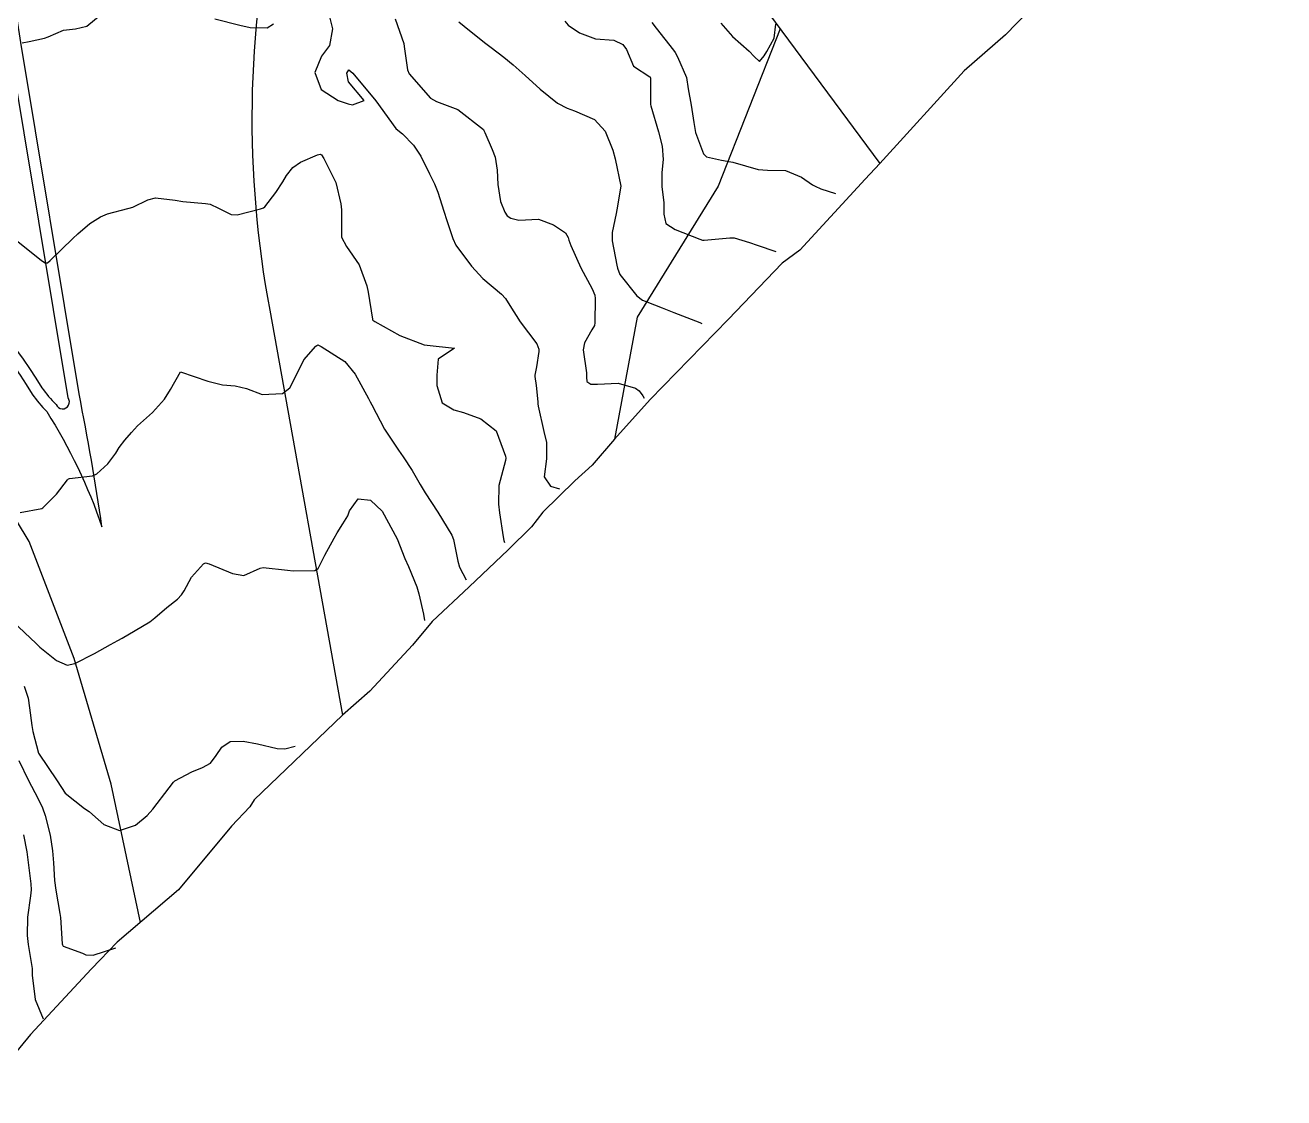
# Model space of a CAD drawing. Header units: metres. Extents: x 318500 to 325275, y 7408834 to 7428799.
# Drawn here: x 320591.9 to 320683.9, y 7414304.4 to 7414382.8 of the extents above; entities that cross this region are included whole.
import ezdxf

# ---------------------------------------------------------------- set-up
doc = ezdxf.new("R2010")
doc.units = ezdxf.units.M
doc.header["$MEASUREMENT"] = 0
for name, color, linetype in [('Area', 45, 'Continuous'), ('Canteiro', 45, 'Continuous'), ('Curvas de Nivel 1m', 11, 'Continuous'), ('Curvas de Nivel 5m', 15, 'Continuous'), ('Vias Primárias', 230, 'Continuous'), ('Vias Secundárias', 230, 'Continuous')]:
    doc.layers.add(name, color=color, linetype=linetype)

msp = doc.modelspace()

# ---------------------------------------------------------------- linework, layer by layer
at = {"layer": 'Area'}
msp.add_lwpolyline([(320665.203, 7414383.836), (320663.562, 7414382.12), (320660.544, 7414379.51), (320654.362, 7414372.729), (320653.291, 7414371.589), (320648.521, 7414366.389), (320647.225, 7414365.441), (320643.287, 7414361.321), (320637.579, 7414355.464), (320634.972, 7414352.566), (320633.344, 7414350.668), (320632.093, 7414349.518), (320629.732, 7414347.231), (320628.905, 7414346.167), (320627.208, 7414344.482), (320624.353, 7414341.778), (320621.656, 7414339.241), (320620.216, 7414337.52), (320617.11, 7414334.145), (320615.114, 7414332.392), (320608.657, 7414326.207), (320608.333, 7414325.704), (320606.996, 7414324.286), (320603.118, 7414319.621), (320598.639, 7414315.792), (320596.769, 7414313.862), (320592.314, 7414309.038), (320588.473, 7414304.419)], dxfattribs=at)
at = {"layer": 'Canteiro'}
msp.add_lwpolyline([(320590.762, 7414381.418), (320584.666, 7414415.721, 0.587022), (320581.495, 7414416.819, -0.25296), (320547.543, 7414395.683, 0.822652), (320546.06, 7414390.743), (320574.256, 7414374.45, -0.123377), (320593.137, 7414356.337, 0.045584), (320594.177, 7414355.098, 1.138892), (320595.044, 7414355.596), (320590.762, 7414381.418)], format="xyb", dxfattribs=at)
at = {"layer": 'Curvas de Nivel 1m', "flags": 128}
for points, elevation in [([(320591.69, 7414381.537), (320592.209, 7414381.644), (320593.335, 7414381.882), (320593.585, 7414381.994), (320594.724, 7414382.482), (320595.594, 7414382.56), (320596.422, 7414382.763), (320597.388, 7414383.573)], 728), ([(320605.774, 7414383.301), (320607.601, 7414382.827), (320608.357, 7414382.671), (320609.598, 7414382.638), (320610.072, 7414382.936)], 728), ([(320614.175, 7414383.352), (320614.374, 7414382.573), (320614.155, 7414381.351), (320613.572, 7414380.568), (320613.074, 7414379.367), (320613.542, 7414378.128), (320614.793, 7414377.341), (320615.526, 7414377.082), (320615.837, 7414377.015), (320616.678, 7414377.319), (320615.551, 7414378.702), (320615.417, 7414379.332), (320615.562, 7414379.58), (320615.852, 7414379.327), (320617.53, 7414377.31), (320618.998, 7414375.288), (320619.275, 7414375.06), (320619.496, 7414374.899), (320620.297, 7414374.077), (320620.821, 7414373.26), (320621.461, 7414371.979), (320621.815, 7414371.246), (320622.062, 7414370.622), (320622.506, 7414369.239), (320622.724, 7414368.547), (320623.157, 7414367.232), (320623.393, 7414366.747), (320624.525, 7414365.213), (320625.357, 7414364.313), (320626.715, 7414363.179), (320627.016, 7414362.854), (320627.332, 7414362.337), (320628.079, 7414361.162), (320629.296, 7414359.55), (320629.44, 7414359.148), (320629.449, 7414358.986), (320629.271, 7414357.862), (320629.155, 7414357.258), (320629.157, 7414357.151), (320629.254, 7414356.501), (320629.387, 7414355.293), (320629.387, 7414355.148), (320629.401, 7414354.984), (320629.81, 7414353.141), (320630, 7414352.336), (320630.016, 7414351.137), (320629.839, 7414349.812), (320630.315, 7414349.133), (320630.97, 7414348.94)], 728), ([(320618.954, 7414383.29), (320619.583, 7414381.5), (320619.616, 7414381.279), (320619.856, 7414379.569), (320619.985, 7414379.274), (320621.534, 7414377.509), (320621.965, 7414377.246), (320623.522, 7414376.679), (320625.398, 7414375.202), (320625.441, 7414375.142), (320625.498, 7414374.999), (320626.033, 7414373.74), (320626.256, 7414373.188), (320626.418, 7414372.233), (320626.45, 7414371.185), (320626.656, 7414369.958), (320626.96, 7414369.177), (320627.146, 7414368.902), (320627.415, 7414368.719), (320627.989, 7414368.59), (320629.415, 7414368.66), (320630.531, 7414368.253), (320631.405, 7414367.645), (320631.599, 7414367.314), (320631.654, 7414367.116), (320631.789, 7414366.719), (320632.528, 7414365.103), (320633.347, 7414363.559), (320633.54, 7414363.088), (320633.573, 7414362.852), (320633.535, 7414361.088), (320633.513, 7414360.892), (320633.312, 7414360.557), (320632.782, 7414359.614), (320632.7, 7414359.099), (320632.929, 7414357.431), (320632.939, 7414357.095), (320632.953, 7414356.791), (320633.255, 7414356.593), (320633.746, 7414356.594), (320635.256, 7414356.662), (320636.511, 7414356.309), (320636.777, 7414356.104), (320637.042, 7414355.737), (320637.15, 7414355.58)], 727), ([(320623.608, 7414383.077), (320624.378, 7414382.439), (320625.584, 7414381.489), (320625.972, 7414381.194), (320626.883, 7414380.49), (320627.568, 7414379.927), (320628.451, 7414379.161), (320629.545, 7414378.157), (320630.819, 7414377.131), (320631.525, 7414376.76), (320632.066, 7414376.567), (320633.513, 7414375.947), (320634.306, 7414375.082), (320634.869, 7414373.694), (320635.02, 7414373.075), (320635.45, 7414371.07), (320635.157, 7414369.34), (320635.103, 7414369.073), (320634.811, 7414367.671), (320634.817, 7414367.076), (320635.153, 7414365.292), (320635.204, 7414365.072), (320635.363, 7414364.606), (320636.617, 7414363.051), (320637.035, 7414362.742), (320637.336, 7414362.613), (320638.476, 7414362.167), (320639.328, 7414361.839), (320641.222, 7414361.09), (320641.321, 7414361.058), (320641.37, 7414361.04)], 726), ([(320637.705, 7414383.039), (320638.016, 7414382.621), (320639.282, 7414381.014), (320639.403, 7414380.837), (320639.575, 7414380.533), (320640.235, 7414379.003), (320640.373, 7414378.177), (320640.571, 7414377), (320640.775, 7414375.734), (320640.892, 7414374.996), (320641.484, 7414373.439), (320641.701, 7414373.206), (320642.811, 7414372.97), (320643.478, 7414372.848), (320643.623, 7414372.813), (320645.47, 7414372.29), (320646.157, 7414372.236), (320647.47, 7414372.216), (320648.636, 7414371.718), (320649.454, 7414371.172), (320649.635, 7414371.059), (320650.064, 7414370.871), (320651.13, 7414370.54)], 724), ([(320642.761, 7414382.973), (320643.596, 7414382.016), (320644.831, 7414380.941), (320645.194, 7414380.553), (320645.573, 7414380.194), (320645.917, 7414380.587), (320646.117, 7414380.925), (320646.637, 7414381.877), (320646.765, 7414382.918)], 723), ([(320591.384, 7414367.031), (320593.107, 7414365.633), (320593.368, 7414365.464), (320593.535, 7414365.46), (320593.749, 7414365.624), (320595.386, 7414367.236), (320595.766, 7414367.594), (320596.65, 7414368.333), (320597.409, 7414368.835), (320597.925, 7414369.053), (320599.418, 7414369.425), (320599.518, 7414369.449), (320599.777, 7414369.545), (320600.876, 7414370.08), (320601.431, 7414370.22), (320602.879, 7414370.048), (320603.427, 7414369.945), (320605.085, 7414369.813), (320605.424, 7414369.758), (320606.053, 7414369.461), (320606.96, 7414368.991), (320607.415, 7414368.969), (320609.116, 7414369.415), (320609.337, 7414369.495), (320609.422, 7414369.556), (320610.239, 7414370.601), (320610.737, 7414371.397), (320611.001, 7414371.85), (320611.466, 7414372.437), (320612.031, 7414372.823), (320613.279, 7414373.363), (320613.48, 7414373.4), (320613.513, 7414373.392), (320613.557, 7414373.359), (320613.737, 7414373.095), (320614.621, 7414371.342), (320614.991, 7414369.772), (320615.038, 7414369.336), (320615.032, 7414368.951), (320615.037, 7414367.335), (320615.39, 7414366.66), (320616.313, 7414365.321), (320616.872, 7414363.789), (320616.978, 7414363.314), (320617.286, 7414361.345), (320617.295, 7414361.31), (320617.319, 7414361.274), (320617.454, 7414361.172), (320619.303, 7414360.144), (320621.067, 7414359.48), (320621.293, 7414359.434), (320623.29, 7414359.23), (320622.101, 7414358.419), (320621.997, 7414357.243), (320622.006, 7414356.489), (320622.394, 7414355.238), (320623.232, 7414354.724), (320623.935, 7414354.513), (320625.223, 7414354.06), (320626.337, 7414353.183), (320627.025, 7414351.33), (320627.044, 7414351.172), (320627.009, 7414351.003), (320626.519, 7414349.18), (320626.494, 7414347.825), (320626.58, 7414347.178), (320626.847, 7414345.431), (320626.897, 7414345.173), (320626.94, 7414345.02)], 729), ([(320591.014, 7414339.245), (320592.71, 7414337.624), (320592.857, 7414337.491), (320592.987, 7414337.363), (320594.198, 7414336.387), (320594.974, 7414336.048), (320595.553, 7414336.168), (320596.983, 7414336.899), (320598.148, 7414337.553), (320598.687, 7414337.852), (320598.997, 7414338.033), (320599.943, 7414338.593), (320601.016, 7414339.221), (320601.392, 7414339.514), (320602.267, 7414340.266), (320603.041, 7414340.883), (320603.347, 7414341.184), (320603.524, 7414341.483), (320604.058, 7414342.482), (320604.935, 7414343.462), (320605.081, 7414343.531), (320605.357, 7414343.457), (320607.07, 7414342.758), (320607.887, 7414342.609), (320609.076, 7414343.135), (320609.297, 7414343.186), (320611.074, 7414342.989), (320611.497, 7414342.953), (320613.074, 7414342.967), (320613.315, 7414343.118), (320613.455, 7414343.354), (320613.824, 7414344.085), (320614.5, 7414345.339), (320614.711, 7414345.731), (320615.116, 7414346.383), (320615.481, 7414346.968), (320615.614, 7414347.325), (320616.245, 7414348.217), (320617.142, 7414348.122), (320617.997, 7414347.297), (320619.1, 7414345.28), (320619.669, 7414343.854), (320619.932, 7414343.267), (320620.529, 7414341.786), (320620.693, 7414341.255), (320621.028, 7414339.767), (320621.1, 7414339.32)], 731), ([(320591.841, 7414334.525), (320592.131, 7414333.632), (320592.231, 7414332.932), (320592.398, 7414331.628), (320592.472, 7414331.193), (320592.89, 7414329.62), (320594.252, 7414327.606), (320594.847, 7414326.7), (320596.246, 7414325.579), (320596.601, 7414325.347), (320596.826, 7414325.14), (320597.657, 7414324.396), (320598.814, 7414323.953), (320599.981, 7414324.365), (320600.825, 7414325.056), (320601.252, 7414325.514), (320602.442, 7414327.085), (320602.761, 7414327.491), (320602.807, 7414327.544), (320602.862, 7414327.592), (320604.089, 7414328.254), (320604.877, 7414328.56), (320605.45, 7414328.886), (320605.861, 7414329.45), (320606.276, 7414330.067), (320606.905, 7414330.459), (320607.834, 7414330.498), (320608.903, 7414330.291), (320610.324, 7414329.963), (320610.898, 7414329.939), (320611.65, 7414330.12)], 732), ([(320591.442, 7414329.082), (320592.163, 7414327.63), (320592.841, 7414326.329), (320593.182, 7414325.616), (320593.369, 7414325.07), (320593.741, 7414323.611), (320593.915, 7414322.487), (320593.976, 7414321.608), (320594.067, 7414320.301), (320594.158, 7414319.606), (320594.452, 7414317.884), (320594.485, 7414317.602), (320594.629, 7414315.673), (320594.648, 7414315.601), (320594.699, 7414315.5), (320596.097, 7414314.985), (320596.344, 7414314.881), (320596.879, 7414314.845), (320598.53, 7414315.38)], 733), ([(320591.783, 7414323.635), (320592.031, 7414322.392), (320592.14, 7414321.63), (320592.318, 7414320.065), (320592.344, 7414319.626), (320592.296, 7414319.177), (320592.075, 7414317.63), (320592.06, 7414316.279), (320592.129, 7414315.629), (320592.423, 7414313.874), (320592.436, 7414313.624), (320592.426, 7414313.382), (320592.65, 7414311.62), (320593.22, 7414310.2)], 734)]:
    msp.add_lwpolyline(points, dxfattribs=dict(at, elevation=elevation))
at = {"layer": 'Curvas de Nivel 5m', "flags": 128}
for points, elevation in [([(320631.341, 7414383.124), (320631.606, 7414382.832), (320632.423, 7414382.282), (320633.591, 7414381.845), (320634.927, 7414381.739), (320635.585, 7414381.433), (320635.846, 7414381.066), (320636.357, 7414379.848), (320637.56, 7414379.073), (320637.578, 7414379.057), (320637.588, 7414379.04), (320637.601, 7414378.998), (320637.621, 7414377.039), (320637.637, 7414376.93), (320638.188, 7414375.03), (320638.465, 7414374.001), (320638.525, 7414373.024), (320638.434, 7414372.057), (320638.442, 7414371.025), (320638.587, 7414369.868), (320638.589, 7414369.022), (320638.732, 7414368.339), (320639.409, 7414367.897), (320641.205, 7414367.189), (320641.401, 7414367.123), (320641.528, 7414367.114), (320643.403, 7414367.3), (320643.737, 7414367.288), (320644.85, 7414366.938), (320645.397, 7414366.748), (320646.77, 7414366.29)], 725), ([(320591.554, 7414347.213), (320593.128, 7414347.515), (320593.2, 7414347.548), (320593.287, 7414347.618), (320594.205, 7414348.544), (320595.006, 7414349.601), (320595.075, 7414349.677), (320595.152, 7414349.704), (320596.834, 7414349.896), (320597.157, 7414350.03), (320597.959, 7414350.767), (320598.527, 7414351.55), (320598.777, 7414351.955), (320599.194, 7414352.498), (320599.684, 7414353.062), (320600.13, 7414353.536), (320601.22, 7414354.53), (320602.101, 7414355.507), (320602.541, 7414356.2), (320603.26, 7414357.49), (320605.253, 7414356.803), (320606.342, 7414356.545), (320607.25, 7414356.481), (320608.099, 7414356.278), (320609.244, 7414355.831), (320610.73, 7414355.91), (320611.249, 7414356.327), (320611.792, 7414357.382), (320612.288, 7414358.361), (320613.162, 7414359.362), (320613.223, 7414359.429), (320613.292, 7414359.474), (320613.547, 7414359.356), (320615.274, 7414358.25), (320616.023, 7414357.322), (320617.014, 7414355.541), (320617.128, 7414355.311), (320617.237, 7414355.078), (320618.165, 7414353.296), (320619.187, 7414351.762), (320619.545, 7414351.275), (320620.192, 7414350.287), (320620.776, 7414349.256), (320621.151, 7414348.652), (320622.068, 7414347.241), (320623.105, 7414345.549), (320623.227, 7414345.228), (320623.52, 7414343.651), (320623.657, 7414343.214), (320624.14, 7414342.29)], 730)]:
    msp.add_lwpolyline(points, dxfattribs=dict(at, elevation=elevation))
at = {"layer": 'Vias Primárias'}
for points in [[(320698.314, 7414543.082), (320681.446, 7414526.843), (320662.683, 7414511.426), (320657.128, 7414500), (320650.007, 7414485.405), (320638.056, 7414460.019), (320627.447, 7414438.304), (320619.809, 7414422.245), (320615.068, 7414411.049, 0.075767), (320610.046, 7414391.33, 0.100718), (320609.974, 7414361.054), (320615.114, 7414332.392)], [(320600.339, 7414317.245), (320598.207, 7414327.358), (320595.505, 7414336.537), (320592.202, 7414345.096), (320586.998, 7414353.682, 0.096833), (320578.07, 7414363.499, 0.016546), (320568.627, 7414370.052), (320555.603, 7414377.448), (320542.074, 7414385.307)]]:
    msp.add_lwpolyline(points, format="xyb", dxfattribs=at)
msp.add_lwpolyline([(320591.595, 7414381.561), (320587.819, 7414405.817), (320591.181, 7414405.947), (320585.997, 7414435.595, -0.083057), (320580.822, 7414417.346, -0.262822), (320547.741, 7414396.962, -0.124635), (320525.871, 7414401.822, 0.009247), (320545.65, 7414390.004), (320573.835, 7414373.717, -0.123478), (320592.431, 7414355.871, 0.042705), (320593.488, 7414354.592, -0.059004), (320597.525, 7414346.158, 0.013095), (320595.852, 7414355.889)], format="xyb", close=True, dxfattribs=at)
at = {"layer": 'Vias Secundárias'}
for points in [[(320905.003, 7414582.736), (320888.627, 7414589.194), (320881.237, 7414589.727), (320856.146, 7414586.581), (320832.491, 7414580.244), (320789.762, 7414549.717), (320715.122, 7414490.059), (320689.86, 7414480.715), (320673.642, 7414472.927), (320645.748, 7414439.921), (320639.223, 7414425.043), (320633.43, 7414406.904), (320638.109, 7414394.731), (320654.362, 7414372.729)], [(320647.083, 7414382.582), (320642.548, 7414371.07), (320636.639, 7414361.48), (320634.972, 7414352.566)]]:
    msp.add_lwpolyline(points, dxfattribs=at)

doc.saveas('drawing.dxf')
